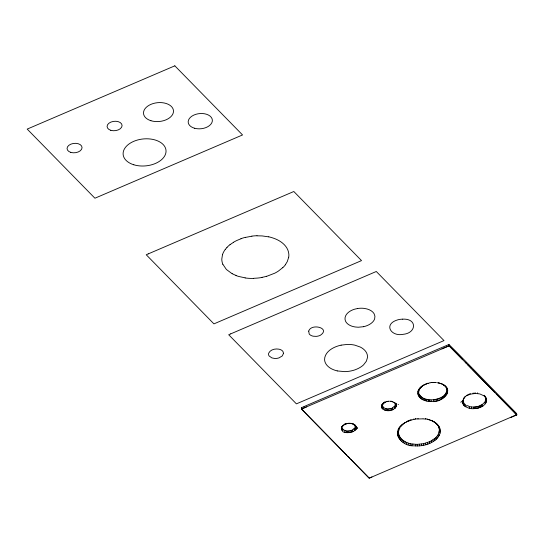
<?xml version="1.0" encoding="UTF-8"?>
<svg xmlns="http://www.w3.org/2000/svg" width="544" height="544" viewBox="0 0 544 544"><rect width="100%" height="100%" fill="white"/><g stroke="black" fill="none" stroke-linecap="round" stroke-linejoin="round"><path stroke-width="0.82" d="M441.939 383.976C455.539 389.708 442.075 402.968 432.045 401.526A23.718 23.637 52 0 1 431.032 401.54C425.592 401.567 417.602 398.949 417.846 392.353M431.032 401.54C432.147 399.269 428.597 399.065 429.604 401.472M440.286 431.766C437.192 428.502 441.612 430.12 440.028 433.214C439.219 436.302 437.077 438.831 434.54 440.674C428.672 444.842 421.192 446.454 414.079 445.822C401.472 446.733 390.068 431.671 403.743 423.497M473.62 408.762L473.532 407.082L478.434 406.354L482.474 404.355L484.854 402.064L485.962 399.004L486.635 400.221L485.86 403.077M415.711 445.951L415.732 444.312L413.862 444.135M463.706 398.602C463.196 399.636 461.298 405.321 465.684 406.742A18.802 16.225 -72.5 0 0 466.113 406.973L468.561 408.02A15.871 13.661 -77.5 0 0 469.248 408.245A13.512 12.784 -76.1 0 0 471.328 408.632M462.468 402.016L463.631 398.732M399.976 427.761C394.522 436.274 405.525 444.278 413.732 444.122M447.658 392.244C446.379 391.721 446.216 387.988 447.719 390.524M446.685 391.122L446.481 391.993L447.426 393.162M486.601 400.982L485.867 399.765M353.138 431.576A10.785 9.112 42 0 0 355.042 430.182A9.683 7.235 43.5 0 0 355.722 429.406L354.416 428.359L351.58 430.481L347.507 431.052L347.337 432.725A11.104 10.656 -70.8 0 1 346.555 432.63L345.256 432.371A12.09 10.921 84.6 0 1 344.706 432.276M396.311 405.253L396.27 406.035A12.988 6.229 57.8 0 1 396.195 406.443L395.087 405.348L394.937 405.695M395.182 404.756L395.162 404.131M411.937 445.59L412.114 443.931M387.369 410.659L387.539 409.006L391.775 408.347L394.713 406.13L395.774 407.347A12.07 8.493 67.1 0 1 395.094 408.122M439.239 430.8L438.274 434.262L439.164 435.506M428.182 401.316C429.903 399.364 425.7 398.466 426.775 401.057M473.498 407.082L471.526 406.973L471.328 408.639A20.169 19.815 -72.3 0 0 472.471 408.741L477.89 408.252L482.718 406.239A19.754 15.463 69 0 0 482.984 406.035L485.398 403.825L484.554 402.499M345.95 432.534C347.439 430.603 344.148 429.678 344.726 432.215M405.273 422.681C407.844 420.777 411.767 420.519 414.018 418.934M410.006 445.237L410.312 443.591M288.694 257.23L287.286 261.596L285.342 264.744M425.415 400.704C426.965 398.752 422.532 397.127 422.892 399.738M382.847 408.911A10.397 8.541 -70.9 0 0 384.764 410.135A10.588 9.636 -62.8 0 0 385.982 410.475L386.417 408.836L387.539 409.006M424.109 400.268L424.578 398.684M408.136 444.734L408.571 443.115M222.489 254.708L221.796 259.08A33.17 20.822 -4.3 0 0 222.19 262.242A34.272 21.583 -7.6 0 0 222.809 264.248M426.958 383.622L422.586 385.689L419.716 388.151L418.125 390.891L417.887 391.809L418.887 390.837L418.764 392.421L417.812 393.53M469.248 408.245C470.791 406.28 465.922 404.308 465.684 406.742M342.312 426.646L342.659 426.04M439.069 431.963L440.076 433.072M419.043 390.327L420.396 387.92M406.327 444.101L406.871 442.51M485.853 399.813L485.738 400.139M467.024 395.216C464.943 396.726 472.097 393.489 470.349 393.74M446.468 392.02L445.652 393.7L446.508 395.005M341.489 429.427C343.529 425.87 343.38 434.438 341.414 429.019M421.777 399.112L422.375 397.596L420.396 395.957L419.132 394.006L418.241 395.216M384.778 410.101L385.404 408.551L386.417 408.836M404.62 443.346L405.287 441.81M420.791 398.426L421.471 396.957M341.965 430.324L342.598 428.93M342.04 426.442L341.516 427.441L342.366 426.51M419.941 397.678L420.662 396.25M469.458 394.495L469.744 393.931M383.085 404.056L384.907 402.417M438.253 434.302L437.607 435.458L438.416 436.778M403.05 442.456L403.838 440.98M446.128 392.863L447.039 394.087M409.829 420.58L410.128 420.043M464.875 406.225L465.691 404.777M419.227 396.882L420.016 395.522M465.147 396.848L464.005 398.113M430.535 382.663L430.195 382.867M342.74 425.904L345.148 424.15L348.18 423.361M463.699 398.616L463.964 398.188L463.74 398.541M418.662 396.059L419.492 394.74M401.635 441.456L402.526 440.042M464.188 405.634L465.093 404.26M341.333 428.468L342.115 427.312M445.638 393.727L444.196 395.4L445.006 396.78M463.61 404.96C465.528 404.246 463.76 401.56 463.134 404.267M462.502 401.241L463.284 400.139M383.139 407.021L382.017 408.238A8.826 5.379 -55.7 0 1 381.575 407.32C382.684 405.015 384.547 408.17 382.772 409.02A9.098 6.399 -59.1 0 1 382.031 408.218M407.871 421.348L408.299 420.784M437.58 435.499L436.907 436.404M401.771 425.354L399.289 427.924M400.404 440.361L401.384 439.022M462.563 402.778L463.359 401.22M463.712 398.392L464.379 397.494M462.788 403.532L463.712 402.302M417.962 394.38L418.866 393.183M225.318 249.39L226.991 247.418M420.58 387.688L419.716 388.151M399.378 439.192L400.418 437.92M406.028 422.239L406.518 421.661M436.594 436.791L437.444 438.015M436.322 437.09L435.642 437.852L436.288 439.232M402.2 424.884L401.887 425.224M398.555 437.961L399.65 436.764M405.246 422.423L404.117 423.375M421.063 387.172L422.355 386.029L421.498 386.458M420.866 387.376L421.342 386.886M397.956 436.696L399.072 435.567M342.815 425.789L341.924 426.591M353.824 429.032L355.048 430.188L357.619 427.761L355.042 429.991M435.622 437.872L430.216 441.49L423.552 443.693L423.769 445.264M466.915 395.277L466.487 395.672M402.941 424.198L401.411 425.476M397.576 435.411L398.718 434.364M282.724 267.662L278.426 271.055A33.252 20.679 -6 0 1 274.802 273.176L266.71 276.318M466.405 395.74L465.922 396.175M444.183 395.413L443.299 396.161L444.047 397.61M465.718 396.352L465.392 396.637M418.125 390.891L419.138 390.021M397.399 434.126L398.555 433.14M397.412 432.868L398.555 431.956M418.506 389.973L419.519 389.191M403.913 423.368L404.926 422.62M443.251 396.202L442.272 396.889L442.966 398.378M397.623 431.623L398.738 430.787M384.989 402.356C385.798 401.737 388.137 401.186 386.308 401.696M434.364 438.974L434.928 440.402M400.241 426.686L401.146 426.034M342.57 425.782L343.434 425.163M398.534 429.182L399.588 428.441M403.437 423.851L402.771 424.313M381.398 406.375L382.65 405.518M423.586 385.22L422.838 385.703M419.036 389.055L420.036 388.375M430.046 382.772L428.91 383.119M442.252 396.896L439.892 398.133L440.518 399.684M424.653 384.622L424.266 384.826M467.575 394.903L468.03 394.665M446.719 345.433L448.97 344.508L457.096 352.6L516.48 413.406L516.8 414.909L516.195 415.113A2.489 1.727 -44.4 0 0 516.786 414.684L369.206 478.162L301.498 409.061L301.376 407.762L303.851 406.66M382.772 404.722L381.541 405.423A9.017 2.958 -42.9 0 1 381.997 404.512L383.119 403.995M516.004 415.228L513.203 416.446M420.539 387.28L421.45 386.777M352.206 430.195L353.131 431.569A8.588 7.84 31.5 0 1 351.798 432.072A8.983 8.493 19.4 0 1 350.336 432.385A10.894 10.56 -0.1 0 1 348.826 432.541A9.833 9.574 -33.3 0 1 347.344 432.616M441.123 397.548L441.782 399.072M408.272 420.791L407.721 421.07M425.415 384.248L425.034 384.384M407.225 421.314L406.681 421.58M468.663 394.366L469.241 394.135M425.748 384.098L428.169 383.228M312.168 419.941L301.512 409.061L302.892 408.449M305.17 406.076L446.277 345.617M304.735 406.273L304.069 406.565M422.586 385.689L423.348 385.356M305.769 407.218L306.435 406.932M370.6 477.557L369.206 478.169L352.818 461.428M301.505 409.027L449.092 345.8L516.8 414.909L516.079 414.161M445.72 347.242L449.099 345.807L462.223 359.19M510.32 417.676L512.761 416.636M445.278 347.432L441.952 348.854M303.117 408.354L304.885 407.599M439.838 398.154L434.867 399.582L435.098 401.248M370.818 477.462L371.926 476.993M344.665 424.34L346.297 423.728M515.957 413.902L516.671 413.61M426.809 383.67L426.346 383.853M409.659 420.233L408.877 420.553M423.769 384.996L424.436 384.724M344.502 424.408L345.202 424.13M241.053 238.748L237.123 240.36A33.32 21.1 -5 0 0 233.396 242.318M383.649 403.322L382.609 403.716A9.744 2.462 -38.1 0 0 381.936 404.546M387.892 401.336L387.226 401.431M428.074 383.255L427.502 383.445M391.347 408.503L391.877 410.101A10.567 10.363 68.6 0 1 390.408 410.502L390.062 408.836M411.21 419.696L410.489 419.927M351.227 430.603L351.825 432.133M345.821 423.858L347.473 423.443M427.713 383.418L428.142 383.316M425.476 443.231L425.836 444.761M245.46 237.408L251.899 236.198M384.533 402.342L385.227 402.179M470.614 394.128L475.49 393.448L479.862 393.944L484.248 395.984L486.343 398.745L485.744 397.494M436.098 399.357L436.465 400.996M476.898 406.749L477.292 408.388M357.646 308.509L354.906 309.114A14.974 9.466 -5.4 0 0 350.955 310.692A14.974 9.438 -5.4 0 0 347.745 312.984C345.562 314.901 344.257 318.118 345.433 320.919A14.967 9.37 -5.4 0 0 350.078 325.441L351.302 325.972A15.164 9.561 -5.7 0 0 355.388 326.992L358.224 327.236L363.664 326.692M423.518 443.7L417.602 444.339L417.656 445.971M415.861 419.104L416.01 418.601L415.317 418.724M415.344 419.2L413.923 419.444M341.122 345.141L347.235 344.434A21.753 13.654 -5.6 0 1 354.885 345.161L360.278 347.052A21.549 13.532 -5.6 0 1 367.486 357.537L366.37 361.209L363.487 364.929A21.583 13.532 -5.7 0 1 356.993 369.036L355.062 369.825A21.481 13.444 -5.6 0 1 344.855 371.634L337.205 370.933M421.498 444.054L421.702 445.631M388.532 401.207L388.049 401.275M434.846 399.582L433.595 399.745L433.738 401.418M348.282 423.348L351.703 423.47L350.322 423.286M475.796 406.946L476.068 408.605M473.11 393.04L473.042 393.632M431.304 382.561L431.895 382.493M347.29 423.47L349.03 423.293M422.926 418.846L416.636 419.009M433.575 399.745L431.045 399.86M388.79 409L388.872 410.659M474.769 407.048L474.837 408.728M419.451 444.264L419.648 445.862M348.772 431.052L348.84 432.718M433.67 382.425L434.602 382.527M434.513 382.527L432.63 382.609M253.66 278.317L257.074 278.113A33.32 20.713 -5.6 0 0 262.058 277.454M432.82 382.459L431.752 382.5M432.453 382.616L432.908 382.459M256.999 235.817L262.133 235.926L268.729 236.858M417.574 444.339L415.759 444.312M390.164 401.22L390.701 401.268M389.416 401.22L388.851 401.214M349.085 423.293L349.976 423.3M435.282 382.425L435.792 382.452M402.689 319.144C417.574 318.369 416.493 333.125 403.267 334.302C390.946 336.96 383.01 324.054 397.814 319.824A12.043 7.555 -5.6 0 1 402.689 319.172M347.446 431.045L346.208 430.875M429.638 399.792L428.4 399.656M390.85 401.2L394.958 402.839M425.292 418.635L431.773 420.621M425.748 419.104L423.157 418.866M435.615 382.432L436.125 382.609M471.498 406.973L469.737 406.64M437.016 382.711L438.07 382.874M352.104 423.715L352.913 423.81A10.513 1.544 22.8 0 1 354.899 424.898L351.138 423.45M392.884 401.717L391.306 401.35M245.167 277.855L238.85 276.488A33.17 20.509 -4.9 0 1 235.96 275.536M438.682 382.983L439.545 383.2M391.755 401.356L391.292 401.254M427.033 399.405L425.755 399.072M438.729 382.894L442.653 384.322M438.41 382.82L438.77 382.996M440.137 383.35L439.715 383.241M428.917 419.485L429.556 419.968M385.39 408.544L383.785 407.68M345.059 430.583L343.339 429.672M441.32 383.717L440.681 383.452M354.783 426.013L356.143 426.598M440.293 430.576C439.967 425.734 435.683 422.273 431.46 420.641M443.768 384.941L442.292 384.166M356.293 427.55C354.457 425.558 354.232 428.346 356.164 428.516M423.348 398.147L422.389 397.603M353.763 424.619L354.26 425.129M232.159 273.748L226.372 269.464L222.836 264.234M434.649 422.239L432.303 420.859L433.072 421.355M442.87 384.465L444.747 385.628M433.731 421.682L436.057 423.232M435.125 422.695L437.288 424.327M436.288 423.742L438.321 425.503M443.795 385.077L445.604 386.376M394.006 402.322L395.719 403.634M439.137 426.734L437.254 424.837M430.658 420.118L431.358 420.594M444.625 385.764L446.318 387.172M438.246 426.394L439.742 428.006M445.713 387.022L446.882 388.001M396.195 404.532L394.699 402.995M440.116 429.291L439.022 428.386L438.648 427.203M447.304 388.838L446.264 387.967L446.4 388.355M484.106 395.209L484.935 396.59M395.209 404.505L396.338 405.484M447.569 389.681L446.536 388.742L446.685 389.484M427.176 419.009L427.686 419.472M301.376 407.762L301.804 408.19M496.264 393.944L508.252 406.178M515.066 413.127L515.977 414.059M328.936 437.056L343.366 451.778M343.876 452.302L345.501 453.961M465.276 362.304L465.984 363.025M467.507 364.582L468.935 366.037M469.948 367.071L471.675 368.839M472.185 369.356L494.639 392.285M508.864 406.796L514.964 413.025M312.474 420.254L313.698 421.498M314.099 421.913L328.528 436.642M345.807 454.267L346.922 455.41M347.834 456.341L349.765 458.313M350.479 459.041L352.614 461.217M445.291 386.458L445.563 386.825M484.684 395.774L485.513 397.249M302.029 409.578L301.94 409.482A2.278 0.796 66.8 0 1 301.464 408.802L301.478 408.796M394.142 406.837L395.121 408.156M485.364 401.22L486.193 402.458M485.119 396.304L485.982 397.956M445.012 394.563L445.835 395.916M354.504 425.456L355.674 425.7A8.534 3.101 35.7 0 1 356.096 426.578M481.909 404.784L482.718 406.239M486.635 400.221L485.935 398.276L485.962 398.976M392.455 408.041L393.196 409.55A10.662 9.996 74.9 0 1 391.877 410.101M481.039 405.3L481.766 406.81M480.107 405.749L480.746 407.3M477.489 392.829L477.782 393.57M479.094 406.144L479.645 407.728M432.888 440.014L433.378 441.483M438.668 398.616L439.192 400.207M431.222 440.994L431.664 442.476M486.445 399.078L486.554 399.452M478.033 406.477L478.489 408.095M475.313 392.809L475.49 393.448M437.39 399.031L437.832 400.649M429.427 441.857L429.821 443.367M427.523 442.605L427.863 444.128M350.016 430.909L350.363 432.521M474.157 392.89L474.266 393.502M439.09 428.815L439.151 429.175M417.982 418.377L418.037 418.853M448.97 344.508L449.092 345.8M226.97 247.404A33.32 21.1 -5 0 1 229.956 244.684M230.044 244.725A33.232 21.019 -5.2 0 1 233.478 242.372M222.476 254.708A33.714 21.162 -5.7 0 1 225.291 249.383M236.069 275.434A34.265 21.882 -6.5 0 1 232.24 273.686M253.654 278.412A33.714 21.325 -5.7 0 1 245.12 277.943M266.669 276.25A33.232 20.516 -5.8 0 1 262.024 277.352M285.396 264.758A33.225 20.754 -6.1 0 1 282.792 267.689M288.701 257.23A33.728 21.196 -5.2 0 0 288.816 253.98C288.062 245.847 280.459 240.475 273.265 238.109A33.728 21.155 -5.6 0 0 268.756 236.817M251.886 236.123A33.225 21.223 -5.6 0 1 257.006 235.736M240.992 238.666A33.191 21.073 -5.4 0 1 245.412 237.32M363.698 326.665A14.98 9.357 -5.9 0 0 372.191 322.476L373.034 321.606A15.055 9.452 -5.6 0 0 374.626 318.866L374.932 316.234L374.088 313.698A14.933 9.438 -5.8 0 0 364.555 308.462L363.147 308.285A15.212 9.527 -5.6 0 0 357.646 308.509M337.232 370.886A21.522 13.505 -5.1 0 1 324.584 359.829C324.414 355.864 326.93 352.322 329.963 350.01A21.576 13.505 -5.7 0 1 341.129 345.154M395.026 408.027A11.818 9.819 75.7 0 1 393.169 409.489M396.114 406.368A11.669 6.929 63.4 0 1 395.712 407.279M396.25 404.58A11.859 4.27 52.3 0 1 396.358 405.3M396.1 403.886A10.615 2.645 45.2 0 1 396.522 404.784M396.168 403.539A11.805 1.87 37.5 0 1 396.821 404.321M398.528 404.45A11.832 1.04 25.6 0 1 398.215 404.484M383.33 402.648A9.506 0.748 -21 0 1 384.968 401.941M382.425 403.791A9.52 1.374 -30.3 0 1 384.39 402.376M381.596 405.389A9.874 4.134 -47.8 0 0 381.446 406.341A9.914 5.08 -51.8 0 0 381.575 407.313M385.982 410.468A9.438 9.017 -59.6 0 0 387.362 410.686A9.588 9.472 -51.7 0 0 388.872 410.7A11.553 11.519 20.4 0 0 390.415 410.53M355.701 429.386A7.167 4.746 45.8 0 0 356.096 428.475A10.064 5.651 43.7 0 0 356.177 427.557M356.082 426.571A10.9 5.093 39.9 0 1 356.238 427.462M354.831 424.884A9.452 2.502 30.8 0 1 355.599 425.673M351.941 423.484A9.343 0.68 13.7 0 1 353.212 423.844M343.427 425.245A10.69 0.823 -39 0 1 344.128 424.626M344.468 424.476A11.03 0.775 -47.8 0 1 344.842 424.034M342.564 426.843A11.669 2.407 -66.6 0 1 342.795 425.952M341.598 428.726A12.832 4.522 -71.8 0 1 341.537 428.162M344.658 432.494A14.566 11.485 -86.3 0 1 342.564 431.501M417.976 392.231A21.61 7.902 -58.9 0 1 418.023 391.68M485.636 402.764A17.775 10.2 75.5 0 1 485.214 403.532M463.556 400.071A26.35 3.516 -48 0 1 460.754 402.274M464.515 397.494A19.53 0.707 -57.5 0 1 465.256 396.25M283.526 353.26L282.295 355.926L279.038 357.864A7.548 4.774 -5.6 0 1 274.53 358.442L271.918 357.911L269.164 356.014A7.507 4.712 -5.4 0 1 268.675 353.199C270.382 349.486 275.216 348.493 278.909 349.166A7.582 4.76 -5.6 0 1 282.894 351.397L283.526 353.26M308.713 331.126L309.196 333.948A7.575 4.753 -5.6 0 0 313.174 336.192L316.071 336.376A7.494 4.685 -5.7 0 0 320.396 335.247C331.058 328.025 311.12 322.959 308.713 331.126M148.26 253.885L146.241 254.762L213.935 323.877L361.522 260.61L293.821 191.508L148.26 253.885M230.724 333.866L228.704 334.744L296.405 403.859L443.992 340.592L376.292 271.49L230.724 333.866M174.828 65.831L27.2 129.098L94.921 198.22L242.549 134.953L174.828 65.831M194.725 128.282A12.124 7.616 -5.6 0 0 212.357 120.102A12.124 7.616 -5.6 0 0 193.752 115.124A12.124 7.616 -5.6 0 0 194.725 128.282M110.792 130.308A7.521 4.719 -5.6 0 0 122.08 125.589A7.521 4.719 -5.6 0 0 110.881 122.101A7.521 4.719 -5.6 0 0 110.792 130.308M133.783 164.771A21.536 13.525 -5.6 0 0 166.042 151.171A21.536 13.525 -5.6 0 0 133.885 141.277A21.536 13.525 -5.6 0 0 133.783 164.771M150.919 120.707A15.042 9.445 -5.6 0 0 173.495 111.255A15.042 9.445 -5.6 0 0 151.076 104.292A15.042 9.445 -5.6 0 0 150.919 120.707M70.761 152.374A7.521 4.719 -5.6 0 0 82.049 147.648A7.521 4.719 -5.6 0 0 70.849 144.167A7.521 4.719 -5.6 0 0 70.761 152.374"/></g></svg>
